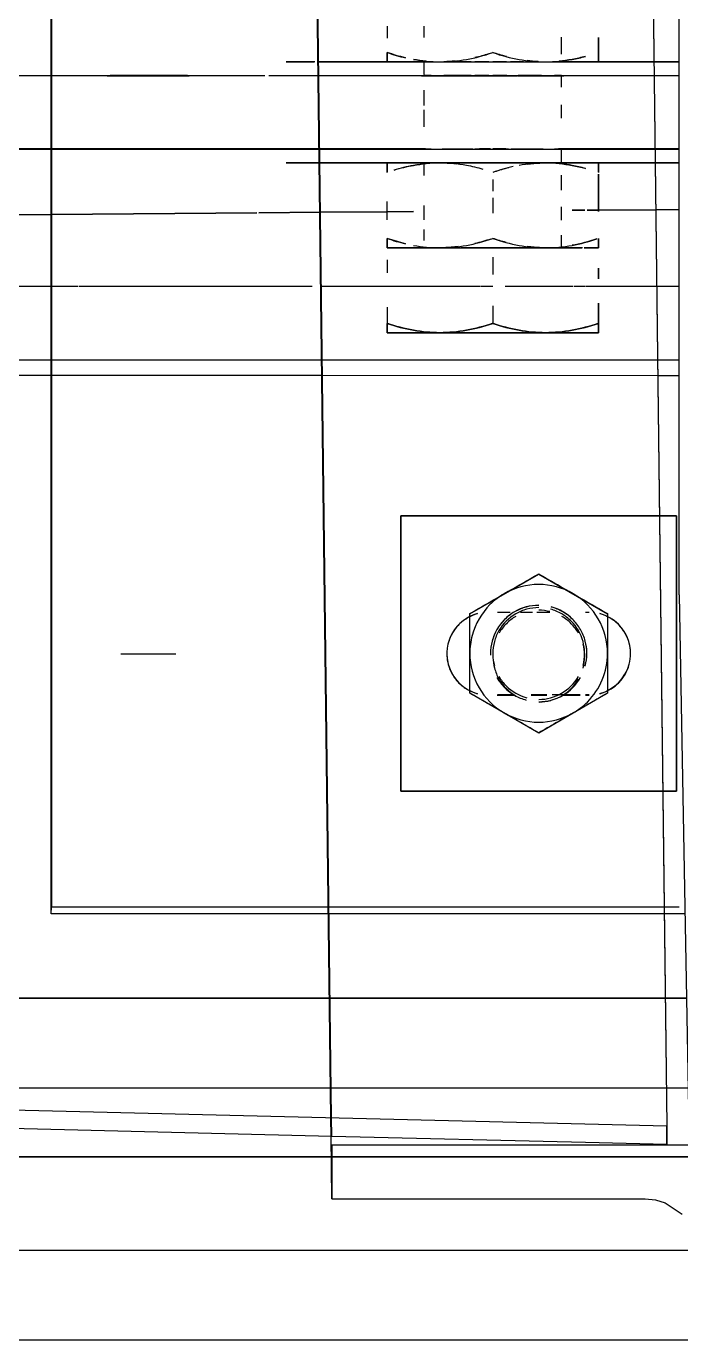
# Model space of a CAD drawing. Header units: metres. Extents: x -354 to -91, y 3 to 562.
# Drawn here: x -274.6235 to -274.4809, y 543.8342 to 544.1203 of the extents above; entities that cross this region are included whole.
import ezdxf

# ---------------------------------------------------------------- set-up
doc = ezdxf.new("R2010")
doc.units = ezdxf.units.M
doc.layers.add('A-GENM', color=7, linetype='Continuous', lineweight=25)

# ---------------------------------------------------------------- blocks, each defined once
blk = doc.blocks.new('T2DPAA-T2D-C3S-RW-M2D-100010_dwg-40802999-DRG-2873034 - CONSTRUCTION SEQUENCE STAGE A8')
at = {"color": 254, "lineweight": 25, "true_color": 0xd0d0d0}
for p, q in [((47.0754, -581.89887), (47.10061, -581.99374)), ((47.10061, -581.99374), (47.11575, -582.05071)), ((47.11575, -582.05071), (47.13451, -582.1213)), ((47.13451, -582.1213), (47.13571, -582.1258))]:
    blk.add_line(p, q, dxfattribs=at)
blk = doc.blocks.new('T2DPAA-T2D-PWC-RW-M2D-100010_RoadDesign_rvt-1-DRG-2873034 - CONSTRUCTION SEQUENCE STAGE A8')
at = {"color": 254, "lineweight": 25, "true_color": 0xd0d0d0, "rotation": 75.11694444444437}
blk.add_blockref('T2DPAA-T2D-C3S-RW-M2D-100010_dwg-40802999-DRG-2873034 - CONSTRUCTION SEQUENCE STAGE A8', (-1722.33704, 648.01046), dxfattribs=at)
blk = doc.blocks.new('T2D Feature Wall Adaptive V6 - 1_320 Slope-67391532-DRG-2873034 - CONSTRUCTION SEQUENCE STAGE A8')
at = {"layer": 'A-GENM', "color": 253, "true_color": 0xa3a3a3}
for p, q in [((-0.21939, 0.89779), (-0.21941, 0.30473)), ((-0.2, 0.3061), (-0.2, 0.89779)), ((-0.00941, 0.44535), (-0.00941, 0.54048)), ((0.01, 0.44535), (0.01, 0.45825)), ((-0.00941, 0.38636), (-0.00941, 0.44535)), ((0.01, 0.43956), (0.01, 0.44535)), ((0.01, 0.3886), (0.01, 0.43931)), ((-0.00942, 0.31331), (-0.00941, 0.38636)), ((0.01, 0.37228), (0.01, 0.38659)), ((0.01, 0.35197), (0.01, 0.37228)), ((0.01, 0.34929), (0.01, 0.35178)), ((0.01, 0.33175), (0.01, 0.3466)), ((0.01, 0.32907), (0.01, 0.33152)), ((0.01, 0.32628), (0.01, 0.32897)), ((0.01, 0.31355), (0.01, 0.32628)), ((-0.00942, 0.3087), (-0.00942, 0.31331)), ((0.01, 0.3087), (0.01, 0.31355))]:
    blk.add_line(p, q, dxfattribs=at)
blk = doc.blocks.new('Adaptive point Fascia Panel Bracket - Type T04-68492983-DRG-2873034 - CONSTRUCTION SEQUENCE STAGE A8')
at = {"layer": 'A-GENM', "color": 253, "true_color": 0xa3a3a3}
for p, q in [((-1147.69727, 544.12028), (-1147.69727, 544.11768)), ((-1147.69727, 544.12028), (-1147.69727, 544.11768)), ((-1147.68927, 544.12028), (-1147.68927, 544.11788)), ((-1147.65927, 544.11425), (-1147.65927, 544.11792)), ((-1147.65127, 544.11458), (-1147.65127, 544.11784)), ((-1147.65127, 544.11784), (-1147.65127, 544.11459)), ((-1147.71927, 544.11254), (-1147.71928, 544.11251)), ((-1147.71928, 544.11251), (-1147.71315, 544.11251)), ((-1147.71304, 544.11254), (-1147.71927, 544.11254)), ((-1147.68876, 544.11254), (-1147.71217, 544.11254)), ((-1147.71217, 544.11251), (-1147.63913, 544.11251)), ((-1147.68927, 544.11251), (-1147.68927, 544.10976)), ((-1147.68248, 544.11254), (-1147.68488, 544.11254)), ((-1147.67897, 544.11254), (-1147.68177, 544.11254)), ((-1147.67515, 544.11254), (-1147.67815, 544.11254)), ((-1147.67127, 544.11254), (-1147.67427, 544.11254)), ((-1147.66759, 544.11254), (-1147.67039, 544.11254)), ((-1147.66437, 544.11254), (-1147.66677, 544.11254)), ((-1147.63913, 544.11254), (-1147.65978, 544.11254)), ((-1147.63368, 544.11254), (-1147.63913, 544.11254)), ((-1147.63913, 544.11251), (-1147.63368, 544.11251)), ((-1147.77033, 544.1095), (-1147.90928, 544.1095)), ((-1147.77928, 544.10957), (-1147.77033, 544.10957)), ((-1147.77033, 544.10957), (-1147.7239, 544.10957)), ((-1147.7244, 544.1095), (-1147.77033, 544.1095)), ((-1147.75827, 544.10953), (-1147.74112, 544.10953)), ((-1147.74927, 544.10953), (-1147.74927, 544.10953)), ((-1147.71214, 544.1095), (-1147.72302, 544.1095)), ((-1147.72281, 544.10957), (-1147.71928, 544.10957)), ((-1147.71928, 544.10957), (-1147.71214, 544.10957)), ((-1147.71928, 544.10951), (-1147.71927, 544.10954)), ((-1147.71214, 544.10951), (-1147.71928, 544.10951)), ((-1147.71927, 544.10954), (-1147.71214, 544.10954)), ((-1147.71214, 544.10957), (-1147.68876, 544.10957)), ((-1147.71214, 544.10954), (-1147.68876, 544.10954)), ((-1147.63909, 544.10951), (-1147.71214, 544.10951)), ((-1147.63909, 544.1095), (-1147.71214, 544.1095)), ((-1147.68527, 544.10952), (-1147.68527, 544.10953)), ((-1147.67427, 544.10957), (-1147.67142, 544.10957)), ((-1147.67427, 544.10954), (-1147.67142, 544.10954)), ((-1147.66327, 544.10953), (-1147.66327, 544.10952)), ((-1147.6601, 544.10957), (-1147.63909, 544.10957)), ((-1147.6601, 544.10954), (-1147.63909, 544.10954)), ((-1147.65927, 544.10705), (-1147.65927, 544.1095)), ((-1147.63909, 544.10957), (-1147.63368, 544.10957)), ((-1147.63909, 544.10954), (-1147.63368, 544.10954)), ((-1147.63368, 544.10951), (-1147.63909, 544.10951)), ((-1147.63368, 544.1095), (-1147.63909, 544.1095)), ((-1147.68927, 544.10638), (-1147.68927, 544.10303)), ((-1147.68927, 544.10208), (-1147.68927, 544.09839)), ((-1147.65927, 544.10024), (-1147.65927, 544.10321)), ((-1147.90928, 544.0935), (-1147.77033, 544.0935)), ((-1147.80996, 544.09365), (-1147.77033, 544.09365)), ((-1147.77033, 544.0936), (-1147.80996, 544.0936)), ((-1147.80996, 544.09357), (-1147.77033, 544.09357)), ((-1147.77033, 544.09365), (-1147.71194, 544.09365)), ((-1147.71194, 544.0936), (-1147.77033, 544.0936)), ((-1147.77033, 544.09357), (-1147.71194, 544.09357)), ((-1147.77033, 544.0935), (-1147.71194, 544.0935)), ((-1147.71927, 544.09354), (-1147.71928, 544.09351)), ((-1147.71928, 544.09351), (-1147.71194, 544.09351)), ((-1147.71194, 544.09354), (-1147.71927, 544.09354)), ((-1147.71194, 544.09365), (-1147.68894, 544.09365)), ((-1147.68906, 544.0936), (-1147.71194, 544.0936)), ((-1147.71194, 544.09357), (-1147.68913, 544.09357)), ((-1147.68918, 544.09354), (-1147.71194, 544.09354)), ((-1147.71194, 544.09351), (-1147.6389, 544.09351)), ((-1147.71194, 544.0935), (-1147.6389, 544.0935)), ((-1147.68527, 544.09353), (-1147.68527, 544.09352)), ((-1147.67712, 544.09365), (-1147.67474, 544.09365)), ((-1147.67474, 544.0936), (-1147.67712, 544.0936)), ((-1147.67712, 544.09357), (-1147.67474, 544.09357)), ((-1147.67474, 544.09354), (-1147.67712, 544.09354)), ((-1147.67427, 544.09365), (-1147.67144, 544.09365)), ((-1147.67143, 544.0936), (-1147.67427, 544.0936)), ((-1147.67427, 544.09357), (-1147.67142, 544.09357)), ((-1147.67142, 544.09354), (-1147.67427, 544.09354)), ((-1147.66327, 544.09352), (-1147.66327, 544.09353)), ((-1147.65996, 544.09365), (-1147.6389, 544.09365)), ((-1147.6389, 544.0936), (-1147.65996, 544.0936)), ((-1147.65996, 544.09357), (-1147.6389, 544.09357)), ((-1147.6389, 544.09354), (-1147.65996, 544.09354)), ((-1147.65927, 544.09066), (-1147.65927, 544.0934)), ((-1147.6389, 544.09365), (-1147.63368, 544.09365)), ((-1147.63368, 544.0936), (-1147.6389, 544.0936)), ((-1147.6389, 544.09357), (-1147.63368, 544.09357)), ((-1147.63368, 544.09354), (-1147.6389, 544.09354)), ((-1147.6389, 544.09351), (-1147.63368, 544.09351)), ((-1147.6389, 544.0935), (-1147.63368, 544.0935)), ((-1147.71927, 544.09054), (-1147.71928, 544.09051)), ((-1147.71191, 544.09051), (-1147.71928, 544.09051)), ((-1147.71927, 544.09054), (-1147.71191, 544.09054)), ((-1147.71191, 544.09054), (-1147.68876, 544.09054)), ((-1147.63886, 544.09051), (-1147.71191, 544.09051)), ((-1147.68927, 544.09019), (-1147.68927, 544.08775)), ((-1147.68488, 544.09054), (-1147.68209, 544.09054)), ((-1147.68177, 544.09054), (-1147.67853, 544.09054)), ((-1147.67815, 544.09054), (-1147.67467, 544.09054)), ((-1147.67427, 544.09054), (-1147.67079, 544.09054)), ((-1147.67039, 544.09054), (-1147.66715, 544.09054)), ((-1147.66677, 544.09054), (-1147.66399, 544.09054)), ((-1147.65978, 544.09054), (-1147.63886, 544.09054)), ((-1147.63886, 544.09054), (-1147.63368, 544.09054)), ((-1147.63368, 544.09051), (-1147.63886, 544.09051)), ((-1147.67427, 544.08694), (-1147.67427, 544.08438)), ((-1147.67427, 544.08694), (-1147.67427, 544.08438)), ((-1147.65927, 544.08462), (-1147.65927, 544.08785)), ((-1147.65127, 544.07991), (-1147.65127, 544.0881)), ((-1147.65127, 544.0881), (-1147.65127, 544.07991)), ((-1147.69727, 544.07816), (-1147.69727, 544.08215)), ((-1147.69727, 544.07816), (-1147.69727, 544.08215)), ((-1147.68927, 544.08126), (-1147.68927, 544.07814)), ((-1147.67427, 544.08293), (-1147.67427, 544.07959)), ((-1147.67427, 544.08293), (-1147.67427, 544.07959)), ((-1147.65927, 544.07803), (-1147.65927, 544.08096)), ((-1147.68927, 544.07602), (-1147.68927, 544.07366)), ((-1147.65927, 544.07235), (-1147.65927, 544.0748)), ((-1147.68927, 544.07204), (-1147.69727, 544.07203)), ((-1147.69727, 544.07203), (-1147.69727, 544.07202)), ((-1147.69727, 544.07202), (-1147.67427, 544.07202)), ((-1147.68488, 544.07204), (-1147.68726, 544.07204)), ((-1147.68177, 544.07204), (-1147.68488, 544.07204)), ((-1147.67816, 544.07204), (-1147.68114, 544.07204)), ((-1147.67427, 544.07204), (-1147.67815, 544.07204)), ((-1147.67039, 544.07204), (-1147.67427, 544.07204)), ((-1147.67427, 544.07202), (-1147.65499, 544.07202)), ((-1147.66677, 544.07204), (-1147.67039, 544.07204)), ((-1147.66367, 544.07204), (-1147.66677, 544.07204)), ((-1147.66128, 544.07204), (-1147.66366, 544.07204)), ((-1147.65475, 544.07203), (-1147.65927, 544.07204)), ((-1147.65127, 544.07203), (-1147.65406, 544.07203)), ((-1147.65406, 544.07202), (-1147.65127, 544.07202)), ((-1147.65127, 544.07202), (-1147.65127, 544.07203)), ((-1147.69727, 544.06943), (-1147.69727, 544.06657)), ((-1147.69727, 544.06943), (-1147.69727, 544.06657)), ((-1147.67427, 544.06996), (-1147.67427, 544.0662)), ((-1147.67427, 544.06996), (-1147.67427, 544.0662)), ((-1147.65127, 544.06525), (-1147.65127, 544.06759)), ((-1147.65127, 544.06759), (-1147.65127, 544.06525)), ((-1147.69727, 544.05912), (-1147.69727, 544.05558)), ((-1147.69727, 544.05912), (-1147.69727, 544.05559)), ((-1147.67427, 544.05942), (-1147.67427, 544.05557)), ((-1147.67427, 544.05942), (-1147.67427, 544.05559)), ((-1147.65127, 544.05558), (-1147.65127, 544.05997)), ((-1147.65127, 544.05997), (-1147.65127, 544.05559)), ((-1147.63793, 544.01366), (-1147.69426, 544.01366)), ((-1147.69426, 544.01366), (-1147.69426, 543.95366)), ((-1147.69426, 544.01365), (-1147.69426, 544.01366)), ((-1147.69426, 543.95366), (-1147.69426, 544.01365)), ((-1147.69426, 544.01365), (-1147.63793, 544.01365)), ((-1147.63426, 544.01366), (-1147.63793, 544.01366)), ((-1147.63793, 544.01365), (-1147.63426, 544.01365)), ((-1147.63426, 543.95366), (-1147.63426, 544.01366)), ((-1147.63426, 544.01366), (-1147.63426, 544.01365)), ((-1147.63426, 544.01365), (-1147.63426, 543.95366)), ((-1147.67926, 543.99232), (-1147.66426, 544.00098)), ((-1147.66426, 544.00098), (-1147.66426, 544.00101)), ((-1147.66426, 544.00098), (-1147.64926, 543.99232)), ((-1147.67926, 543.99232), (-1147.67927, 543.99235)), ((-1147.67926, 543.975), (-1147.67926, 543.99232)), ((-1147.67325, 543.99265), (-1147.67044, 543.99265)), ((-1147.67046, 543.9926), (-1147.6732, 543.9926)), ((-1147.66564, 543.9926), (-1147.66822, 543.9926)), ((-1147.66803, 543.99265), (-1147.66558, 543.99265)), ((-1147.66188, 543.9926), (-1147.66467, 543.9926)), ((-1147.66463, 543.99265), (-1147.66187, 543.99265)), ((-1147.65406, 543.99265), (-1147.65326, 543.99265)), ((-1147.65326, 543.9926), (-1147.65406, 543.9926)), ((-1147.64927, 543.99235), (-1147.64926, 543.99232)), ((-1147.64926, 543.99232), (-1147.64926, 543.975)), ((-1147.75526, 543.9836), (-1147.74326, 543.9836)), ((-1147.67426, 543.98332), (-1147.67424, 543.98276)), ((-1147.65425, 543.98342), (-1147.65427, 543.98399)), ((-1147.67926, 543.975), (-1147.67927, 543.97503)), ((-1147.66426, 543.96634), (-1147.67926, 543.975)), ((-1147.67332, 543.9746), (-1147.66951, 543.9746)), ((-1147.66962, 543.97465), (-1147.67327, 543.97465)), ((-1147.66591, 543.9746), (-1147.66246, 543.9746)), ((-1147.66252, 543.97465), (-1147.66589, 543.97465)), ((-1147.64926, 543.975), (-1147.66426, 543.96634)), ((-1147.6589, 543.97465), (-1147.6613, 543.97465)), ((-1147.65901, 543.9746), (-1147.6552, 543.9746)), ((-1147.65525, 543.97465), (-1147.6589, 543.97465)), ((-1147.65326, 543.97465), (-1147.65406, 543.97465)), ((-1147.65406, 543.9746), (-1147.65326, 543.9746)), ((-1147.64926, 543.975), (-1147.64927, 543.97503)), ((-1147.66426, 543.96634), (-1147.66426, 543.96637)), ((-1147.69426, 543.95366), (-1147.6372, 543.95366)), ((-1147.69426, 543.95365), (-1147.69426, 543.95366)), ((-1147.6372, 543.95365), (-1147.69426, 543.95365)), ((-1147.6372, 543.95366), (-1147.63426, 543.95366)), ((-1147.63426, 543.95365), (-1147.6372, 543.95365)), ((-1147.63426, 543.95365), (-1147.63426, 543.95366)), ((-1147.90926, 543.90865), (-1147.7097, 543.90865)), ((-1147.90926, 543.9086), (-1147.7097, 543.9086)), ((-1147.7097, 543.90865), (-1147.63666, 543.90865)), ((-1147.7097, 543.9086), (-1147.63666, 543.9086)), ((-1147.63666, 543.90865), (-1147.63209, 543.90865)), ((-1147.63666, 543.9086), (-1147.63209, 543.9086))]:
    blk.add_line(p, q, dxfattribs=at)
for centre, major_axis, ratio, start_param, end_param in [((-1147.67427, 544.11253), (0.023, 0), 0.000366, 3.142226, 4.188686), ((-1147.67427, 544.11253), (0.023, 0), 0.000366, 2.61789, 3.141489), ((-1147.67427, 544.11253), (0.023, 0), 0.000366, 2.356091, 2.61789), ((-1147.67427, 544.11253), (0.0155, 0), 0.000366, 2.87969, 3.141489), ((-1147.67427, 544.11253), (0.0155, 0), 0.000366, 3.141593, 3.665088), ((-1147.67427, 544.11253), (0.015, 0), 0.000366, 3.141593, 3.403288), ((-1147.67427, 544.11253), (0.015, 0), 0.000366, 2.87969, 3.141489), ((-1147.67427, 544.11253), (0.0155, 0), 0.000366, 2.61789, 2.879689), ((-1147.67427, 544.11253), (0.015, 0), 0.000366, 3.403288, 3.665088), ((-1147.67427, 544.11253), (0.015, 0), 0.000366, 2.61789, 2.87969), ((-1147.67427, 544.11253), (0.0155, 0), 0.000366, 3.665088, 4.712285), ((-1147.67427, 544.11253), (0.015, 0), 0.000366, 3.665088, 5.759483), ((-1147.67427, 544.11253), (0.023, 0), 0.000366, 4.188686, 5.235884), ((-1147.67427, 544.11253), (0.023, 0), 0.000366, 1.938859, 2.052175), ((-1147.67427, 544.11253), (0.0155, 0), 0.000366, 2.131455, 2.327262), ((-1147.67427, 544.11253), (0.015, 0), 0.000366, 2.153756, 2.356091), ((-1147.67427, 544.11253), (0.0155, 0), 0.000366, 1.880977, 2.076787), ((-1147.67427, 544.11253), (0.015, 0), 0.000366, 1.891954, 2.094291), ((-1147.67427, 544.11253), (0.023, 0), 0.000366, 1.609509, 1.741468), ((-1147.67427, 544.11253), (0.0155, 0), 0.000366, 1.628236, 1.82405), ((-1147.67427, 544.11253), (0.015, 0), 0.000366, 1.630151, 1.832492), ((-1147.67427, 544.11253), (0.023, 0), 0.000366, 1.438767, 1.570693), ((-1147.67427, 544.11253), (0.0155, 0), 0.000366, 1.374878, 1.570693), ((-1147.67427, 544.11253), (0.0155, 0), 0.000366, 4.712289, 5.759483), ((-1147.67427, 544.11253), (0.015, 0), 0.000366, 1.368347, 1.570693), ((-1147.67427, 544.11253), (0.015, 0), 0.000366, 1.106542, 1.308893), ((-1147.67427, 544.11253), (0.0155, 0), 0.000366, 1.122137, 1.308893), ((-1147.67427, 544.11253), (0.015, 0), 0.000366, 0.844735, 1.047094), ((-1147.67427, 544.11253), (0.023, 0), 0.000366, 1.122596, 1.235917), ((-1147.67427, 544.11253), (0.023, 0), 0.000366, 5.235884, 6.282552), ((-1147.67427, 544.11253), (0.015, 0), 0.000366, 5.759483, 6.021282), ((-1147.67427, 544.11253), (0.015, 0), 0.000366, 0.261696, 0.523495), ((-1147.67427, 544.11253), (0.0155, 0), 0.000366, 0.261696, 0.523495), ((-1147.67427, 544.11253), (0.0155, 0), 0.000366, 5.759483, 6.283082), ((-1147.67427, 544.11253), (0.015, 0), 0.000366, 6.021282, 6.283082), ((-1147.67427, 544.11253), (0.015, 0), 0.000366, 0, 0.261696), ((-1147.67427, 544.11253), (0.0155, 0), 0.000366, 0, 0.261696), ((-1147.67427, 544.11253), (0.023, 0), 0.000366, 0.523495, 0.785294), ((-1147.67427, 544.11253), (0.023, 0), 0.000366, 6.283082, 6.80668), ((-1147.74927, 544.10953), (0.009, 0), 0.000366, 1.570693, 3.141489), ((-1147.74927, 544.10953), (0.009, 0), 0.000366, 3.141489, 4.712285), ((-1147.74927, 544.10953), (0.009, 0), 0.000366, 0.149299, 1.570693), ((-1147.74927, 544.10953), (0.009, 0), 0.000366, 4.712285, 6.13472), ((-1147.67427, 544.10953), (0.0155, 0), 0.000366, 3.141593, 4.450486), ((-1147.67427, 544.10953), (0.0155, 0), 0.000366, 2.87969, 3.141489), ((-1147.67427, 544.10953), (0.0155, 0), 0.000366, 2.61789, 2.879689), ((-1147.67427, 544.10953), (0.011, 0), 0.000366, 2.879689, 3.141489), ((-1147.67427, 544.10952), (0.011, 0), 0.000366, 3.141593, 3.403288), ((-1147.67427, 544.10953), (0.0155, 0), 0.000366, 2.12721, 2.327442), ((-1147.67427, 544.10952), (0.011, 0), 0.000366, 3.403288, 3.665088), ((-1147.67427, 544.10953), (0.011, 0), 0.000366, 2.61789, 2.879689), ((-1147.67427, 544.10953), (0.011, 0), 0.000366, 2.356091, 2.61789), ((-1147.67427, 544.10952), (0.011, 0), 0.000366, 3.665088, 3.926887), ((-1147.67427, 544.10953), (0.011, 0), 0.000366, 2.094291, 2.356091), ((-1147.67427, 544.10952), (0.011, 0), 0.000366, 3.926887, 4.188686), ((-1147.67427, 544.10953), (0.0155, 0), 0.000366, 1.876731, 2.076976), ((-1147.67427, 544.10952), (0.011, 0), 0.000366, 4.188686, 4.450486), ((-1147.67427, 544.10953), (0.0155, 0), 0.000366, 4.450486, 4.712285), ((-1147.67427, 544.10953), (0.0155, 0), 0.000366, 1.62399, 1.824246), ((-1147.67427, 544.10952), (0.011, 0), 0.000366, 4.450486, 4.712285), ((-1147.67427, 544.10953), (0.011, 0), 0.000366, 1.308893, 1.570693), ((-1147.67427, 544.10953), (0.0155, 0), 0.000366, 1.370632, 1.570693), ((-1147.67427, 544.10953), (0.0155, 0), 0.000366, 4.712289, 4.974085), ((-1147.67427, 544.10952), (0.011, 0), 0.000366, 4.712285, 4.974085), ((-1147.67427, 544.10952), (0.011, 0), 0.000366, 4.974085, 5.217783), ((-1147.67427, 544.10953), (0.011, 0), 0.000366, 0.523495, 1.047094), ((-1147.67427, 544.10952), (0.011, 0), 0.000366, 5.235884, 5.497683), ((-1147.67427, 544.10953), (0.0155, 0), 0.000366, 5.235884, 5.497683), ((-1147.67427, 544.10952), (0.011, 0), 0.000366, 5.497683, 5.759483), ((-1147.67427, 544.10952), (0.011, 0), 0.000366, 5.759483, 6.021282), ((-1147.67427, 544.10953), (0.011, 0), 0.000366, 0.261695, 0.523495), ((-1147.67427, 544.10952), (0.011, 0), 0.000366, 6.021282, 6.283082), ((-1147.67427, 544.10953), (0.011, 0), 0.000366, 6.283185, 6.544881), ((-1147.67427, 544.10953), (0.0155, 0), 0.000366, 5.497683, 6.283082), ((-1147.67427, 544.10953), (0.0155, 0), 0.000366, 0.261696, 0.523495), ((-1147.67427, 544.10953), (0.0155, 0), 0.000366, 0, 0.261696), ((-1147.67427, 544.09353), (0.0155, 0), 0.000366, 2.61789, 3.141489), ((-1147.67427, 544.09353), (0.0155, 0), 0.000366, 3.141593, 3.403288), ((-1147.67427, 544.09353), (0.0155, 0), 0.000366, 3.403288, 3.665088), ((-1147.67427, 544.09353), (0.0155, 0), 0.000366, 3.665088, 3.926887), ((-1147.67427, 544.09353), (0.011, 0), 0.000366, 2.879689, 3.141489), ((-1147.67427, 544.09352), (0.011, 0), 0.000366, 3.141593, 3.403288), ((-1147.67427, 544.09352), (0.011, 0), 0.000366, 3.403288, 3.665088), ((-1147.67427, 544.09353), (0.011, 0), 0.000366, 2.094291, 2.87969), ((-1147.67427, 544.09352), (0.011, 0), 0.000366, 3.665088, 3.926887), ((-1147.67427, 544.09352), (0.011, 0), 0.000366, 3.926887, 4.188686), ((-1147.67427, 544.09353), (0.0155, 0), 0.000366, 4.188686, 4.450486), ((-1147.67427, 544.09353), (0.0155, 0), 0.000366, 1.854087, 2.076976), ((-1147.67427, 544.09352), (0.011, 0), 0.000366, 4.188686, 4.450486), ((-1147.67427, 544.09353), (0.0155, 0), 0.000366, 4.450486, 4.712285), ((-1147.67427, 544.09353), (0.0155, 0), 0.000366, 1.601345, 1.824246), ((-1147.67427, 544.09353), (0.011, 0), 0.000366, 1.613982, 1.832492), ((-1147.67427, 544.09352), (0.011, 0), 0.000366, 4.450486, 4.712285), ((-1147.67427, 544.09353), (0.011, 0), 0.000366, 1.308893, 1.570693), ((-1147.67427, 544.09353), (0.0155, 0), 0.000366, 1.347985, 1.570693), ((-1147.67427, 544.09353), (0.0155, 0), 0.000366, 4.712289, 5.494655), ((-1147.67427, 544.09352), (0.011, 0), 0.000366, 4.712285, 4.974085), ((-1147.67427, 544.09352), (0.011, 0), 0.000366, 4.974085, 5.235884), ((-1147.67427, 544.09353), (0.0155, 0), 0.000366, 1.095242, 1.308893), ((-1147.67427, 544.09353), (0.011, 0), 0.000366, 0.785294, 1.047094), ((-1147.67427, 544.09352), (0.011, 0), 0.000366, 5.235884, 5.497683), ((-1147.67427, 544.09353), (0.0155, 0), 0.000366, 0.84476, 1.047094), ((-1147.67427, 544.09352), (0.011, 0), 0.000366, 5.497683, 5.759483), ((-1147.67427, 544.09353), (0.011, 0), 0.000366, 0.523495, 0.785294), ((-1147.67427, 544.09352), (0.011, 0), 0.000366, 5.759483, 6.021282), ((-1147.67427, 544.09353), (0.011, 0), 0.000366, 0.261696, 0.523495), ((-1147.67427, 544.09352), (0.011, 0), 0.000366, 6.021282, 6.283082), ((-1147.67427, 544.09353), (0.011, 0), 0.000366, 0, 0.261696), ((-1147.67427, 544.09353), (0.0155, 0), 0.000366, 5.497683, 6.283082), ((-1147.67427, 544.09353), (0.0155, 0), 0.000366, 0.261696, 0.523495), ((-1147.67427, 544.09353), (0.0155, 0), 0.000366, 0, 0.261696), ((-1147.67427, 544.09053), (0.023, 0), 0.000366, 2.423269, 3.140959), ((-1147.67427, 544.09053), (0.023, 0), 0.000366, 3.141489, 3.8579), ((-1147.67427, 544.09053), (0.023, 0), 0.000366, 3.926887, 4.188686), ((-1147.67427, 544.09053), (0.0155, 0), 0.000366, 3.141593, 3.665088), ((-1147.67427, 544.09053), (0.0155, 0), 0.000366, 2.879689, 3.141489), ((-1147.67427, 544.09053), (0.015, 0), 0.000366, 2.61789, 3.141489), ((-1147.67427, 544.09053), (0.015, 0), 0.000366, 3.141593, 3.403288), ((-1147.67427, 544.09053), (0.0155, 0), 0.000366, 2.61789, 2.87969), ((-1147.67427, 544.09053), (0.015, 0), 0.000366, 3.403288, 3.665088), ((-1147.67427, 544.09053), (0.0155, 0), 0.000366, 3.665088, 5.759483), ((-1147.67427, 544.09053), (0.015, 0), 0.000366, 3.665088, 5.759483), ((-1147.67427, 544.09053), (0.023, 0), 0.000366, 4.188686, 5.235884), ((-1147.67427, 544.09053), (0.023, 0), 0.000366, 1.920841, 2.052175), ((-1147.67427, 544.09053), (0.0155, 0), 0.000366, 2.100322, 2.327262), ((-1147.67427, 544.09053), (0.015, 0), 0.000366, 2.121585, 2.356091), ((-1147.67427, 544.09053), (0.0155, 0), 0.000366, 1.849841, 2.076787), ((-1147.67427, 544.09053), (0.015, 0), 0.000366, 1.85978, 2.094291), ((-1147.67427, 544.09053), (0.023, 0), 0.000366, 1.588525, 1.741468), ((-1147.67427, 544.09053), (0.0155, 0), 0.000366, 1.597099, 1.82405), ((-1147.67427, 544.09053), (0.015, 0), 0.000366, 1.597975, 1.832492), ((-1147.67427, 544.09053), (0.023, 0), 0.000366, 1.417782, 1.570693), ((-1147.67427, 544.09053), (0.0155, 0), 0.000366, 1.343739, 1.570693), ((-1147.67427, 544.09053), (0.015, 0), 0.000366, 1.33617, 1.570693), ((-1147.67427, 544.09053), (0.015, 0), 0.000366, 1.074363, 1.308893), ((-1147.67427, 544.09053), (0.0155, 0), 0.000366, 1.090995, 1.308893), ((-1147.67427, 544.09053), (0.015, 0), 0.000366, 0.812553, 1.047094), ((-1147.67427, 544.09053), (0.023, 0), 0.000366, 1.104574, 1.235917), ((-1147.67427, 544.09053), (0.0155, 0), 0.000366, 0.840513, 1.047094), ((-1147.67427, 544.09053), (0.015, 0), 0.000366, 0.261696, 0.523495), ((-1147.67427, 544.09053), (0.015, 0), 0.000366, 5.759483, 6.021282), ((-1147.67427, 544.09053), (0.0155, 0), 0.000366, 5.759483, 6.021282), ((-1147.67427, 544.09053), (0.0155, 0), 0.000366, 0.261696, 0.523495), ((-1147.67427, 544.09053), (0.023, 0), 0.000366, 5.351753, 6.283082), ((-1147.67427, 544.09053), (0.015, 0), 0.000366, 0, 0.261696), ((-1147.67427, 544.09053), (0.015, 0), 0.000366, 6.021282, 6.283082), ((-1147.67427, 544.09053), (0.0155, 0), 0.000366, 6.021282, 6.283082), ((-1147.67427, 544.09053), (0.0155, 0), 0.000366, 0, 0.261696), ((-1147.67427, 544.09053), (0.023, 0), 0.000366, 0.000633, 0.785294), ((-1147.67427, 544.07203), (0.023, 0), 0.000366, 3.142226, 4.188686), ((-1147.67427, 544.07203), (0.023, 0), 0.000366, 2.356091, 3.141489), ((-1147.67427, 544.07203), (0.015, 0), 0.000366, 3.141593, 3.403288), ((-1147.67427, 544.07203), (0.015, 0), 0.000366, 2.61789, 3.141489), ((-1147.67427, 544.07203), (0.015, 0), 0.000366, 2.61789, 3.141489), ((-1147.67427, 544.07203), (0.015, 0), 0.000366, 3.141593, 3.665088), ((-1147.67427, 544.07203), (0.015, 0), 0.000366, 3.403288, 3.665088), ((-1147.67427, 544.07203), (0.015, 0), 0.000366, 3.665088, 4.188686), ((-1147.67427, 544.07203), (0.015, 0), 0.000366, 2.356333, 2.61789), ((-1147.67427, 544.07203), (0.015, 0), 0.000366, 2.356333, 2.61789), ((-1147.67427, 544.07203), (0.015, 0), 0.000366, 3.665088, 4.188686), ((-1147.67427, 544.07203), (0.023, 0), 0.000366, 4.188686, 4.401646), ((-1147.67427, 544.07203), (0.023, 0), 0.000366, 1.90568, 2.052175), ((-1147.67427, 544.07203), (0.015, 0), 0.000366, 2.094519, 2.356091), ((-1147.67427, 544.07203), (0.015, 0), 0.000366, 2.094519, 2.356091), ((-1147.67427, 544.07203), (0.015, 0), 0.000366, 4.227413, 4.712204), ((-1147.67427, 544.07203), (0.015, 0), 0.000366, 4.227413, 4.712204), ((-1147.67427, 544.07203), (0.015, 0), 0.000366, 1.83271, 2.050466), ((-1147.67427, 544.07203), (0.015, 0), 0.000366, 1.83271, 2.050466), ((-1147.67427, 544.07203), (0.023, 0), 0.000366, 4.450486, 4.712269), ((-1147.67427, 544.07203), (0.023, 0), 0.000366, 1.570919, 1.741468), ((-1147.67427, 544.07203), (0.015, 0), 0.000366, 1.570983, 1.832492), ((-1147.67427, 544.07203), (0.015, 0), 0.000366, 1.570983, 1.832492), ((-1147.67427, 544.07203), (0.023, 0), 0.000366, 1.400123, 1.570693), ((-1147.67427, 544.07203), (0.015, 0), 0.000366, 4.712285, 5.759483), ((-1147.67427, 544.07203), (0.015, 0), 0.000366, 1.309096, 1.570693), ((-1147.67427, 544.07203), (0.015, 0), 0.000366, 1.309096, 1.570693), ((-1147.67427, 544.07203), (0.015, 0), 0.000366, 4.712285, 5.759483), ((-1147.67427, 544.07203), (0.023, 0), 0.000366, 4.712285, 5.235884), ((-1147.67427, 544.07203), (0.015, 0), 0.000366, 1.047289, 1.308893), ((-1147.67427, 544.07203), (0.015, 0), 0.000366, 1.047289, 1.308893), ((-1147.67427, 544.07203), (0.015, 0), 0.000366, 0.78548, 1.047094), ((-1147.67427, 544.07203), (0.015, 0), 0.000366, 0.78548, 1.047094), ((-1147.67427, 544.07203), (0.023, 0), 0.000366, 1.089409, 1.235917), ((-1147.67427, 544.07203), (0.015, 0), 0.000366, 0.523666, 0.785294), ((-1147.67427, 544.07203), (0.015, 0), 0.000366, 0.523666, 0.785294), ((-1147.67427, 544.07203), (0.023, 0), 0.000366, 5.235884, 5.715692), ((-1147.67427, 544.07203), (0.015, 0), 0.000366, 5.759483, 6.021282), ((-1147.67427, 544.07203), (0.015, 0), 0.000366, 0.261696, 0.523495), ((-1147.67427, 544.07203), (0.015, 0), 0.000366, 0.261696, 0.523495), ((-1147.67427, 544.07203), (0.015, 0), 0.000366, 5.759483, 6.283082), ((-1147.67427, 544.07203), (0.015, 0), 0.000366, 6.021282, 6.283082), ((-1147.67427, 544.07203), (0.015, 0), 0.000366, 0, 0.261696), ((-1147.67427, 544.07203), (0.015, 0), 0.000366, 0, 0.261696), ((-1147.67427, 544.07203), (0.023, 0), 0.000366, 0.553817, 0.785294), ((-1147.67427, 544.07203), (0.023, 0), 0.000366, 0.489747, 0.523495), ((-1147.67427, 544.07203), (0.023, 0), 0.000366, 5.759483, 5.793485), ((-1147.67427, 544.07203), (0.023, 0), 0.000366, 5.793485, 6.282552), ((-1147.67427, 544.07203), (0.023, 0), 0.000366, 6.283082, 6.772933), ((-1147.67427, 544.05353), (0.023, 0), 0.000366, 3.142226, 3.665088), ((-1147.67427, 544.05353), (0.023, 0), 0.000366, 2.61789, 3.141489), ((-1147.67427, 544.05353), (0.023, 0), 0.000366, 2.094291, 2.61789), ((-1147.67427, 544.05353), (0.023, 0), 0.000366, 3.665088, 4.188686), ((-1147.67427, 544.05353), (0.023, 0), 0.000366, 1.832492, 2.094291), ((-1147.67427, 544.05353), (0.023, 0), 0.000366, 4.188686, 5.235884), ((-1147.67427, 544.05353), (0.023, 0), 0.000366, 1.570693, 1.832492), ((-1147.67427, 544.05353), (0.023, 0), 0.000366, 1.047094, 1.570693), ((-1147.67427, 544.05353), (0.023, 0), 0.000366, 0.261696, 1.047094), ((-1147.67427, 544.05353), (0.023, 0), 0.000366, 5.235884, 6.282552), ((-1147.67427, 544.05353), (0.023, 0), 0.000366, 6.283082, 6.544881), ((-1147.66427, 543.9837), (0.01499, 0.0005), 0.999995, 1.013992, 2.06119), ((-1147.66427, 543.9837), (0.01499, 0.0005), 0.999995, 2.061191, 2.322991), ((-1147.66427, 543.9837), (0.01499, 0.0005), 0.999995, 6.24998, 7.297178), ((-1147.67526, 543.98365), (0.009, 0.0003), 0.999995, 1.799394, 2.584792), ((-1147.67526, 543.9836), (0.009, 0.0003), 0.999995, 1.79939, 2.06119), ((-1147.66427, 543.9837), (0.01499, 0.0005), 0.999995, 2.322989, 2.846588), ((-1147.66426, 543.98366), (0.00999, 0.00033), 0.999995, 2.061191, 2.58479), ((-1147.66426, 543.98366), (0.01049, 0.00035), 0.999995, 2.061187, 2.322986), ((-1147.66426, 543.98365), (0.01049, 0.00035), 0.999995, 2.06119, 2.322989), ((-1147.66424, 543.98309), (0.00999, 0.00033), 0.999995, 2.061189, 2.322988), ((-1147.66426, 543.98366), (0.01049, 0.00035), 0.999995, 1.53759, 2.061189), ((-1147.66426, 543.98365), (0.01049, 0.00035), 0.999995, 1.799423, 2.06119), ((-1147.66426, 543.98366), (0.00999, 0.00033), 0.999995, 1.799391, 2.061191), ((-1147.66426, 543.98365), (0.01049, 0.00035), 0.999995, 1.53762, 1.799389), ((-1147.66426, 543.98366), (0.00999, 0.00033), 0.999995, 1.537588, 1.799388), ((-1147.66424, 543.98309), (0.00999, 0.00033), 0.999995, 1.293634, 1.537594), ((-1147.66426, 543.98366), (0.00999, 0.00033), 0.999995, 1.013992, 1.275791), ((-1147.66426, 543.98366), (0.01049, 0.00035), 0.999995, 0.75219, 1.275789), ((-1147.66426, 543.98365), (0.01049, 0.00035), 0.999995, 1.014022, 1.27579), ((-1147.66426, 543.98366), (0.00999, 0.00033), 0.999995, 0.75219, 1.01399), ((-1147.66424, 543.98309), (0.00999, 0.00033), 0.999995, 0.752198, 1.013997), ((-1147.66426, 543.98365), (0.01049, 0.00035), 0.999995, 0.752192, 1.013992), ((-1147.65326, 543.98365), (0.009, 0.0003), 0.999995, 0.752196, 1.275795), ((-1147.65326, 543.9836), (0.009, 0.0003), 0.999995, 1.013994, 1.275793), ((-1147.67526, 543.9836), (0.009, 0.0003), 0.999995, 2.322991, 2.58479), ((-1147.67526, 543.9836), (0.009, 0.0003), 0.999995, 2.06119, 2.322989), ((-1147.66426, 543.98366), (0.01049, 0.00035), 0.999995, 2.32299, 2.846589), ((-1147.66426, 543.98365), (0.01049, 0.00035), 0.999995, 2.584786, 2.845617), ((-1147.66426, 543.98365), (0.01049, 0.00035), 0.999995, 2.322988, 2.584787), ((-1147.66424, 543.98309), (0.00999, 0.00033), 0.999995, 2.322991, 2.58479), ((-1147.66426, 543.98366), (0.00999, 0.00033), 0.999995, 0.228592, 0.75219), ((-1147.66424, 543.98309), (0.00999, 0.00033), 0.999995, 0.490395, 0.752194), ((-1147.66426, 543.98366), (0.01049, 0.00035), 0.999995, 0.490393, 0.752193), ((-1147.66426, 543.98365), (0.01049, 0.00035), 0.999995, 0.490394, 0.752194), ((-1147.66426, 543.98366), (0.01049, 0.00035), 0.999995, 0.228594, 0.490394), ((-1147.66426, 543.98365), (0.01049, 0.00035), 0.999995, 0.229562, 0.490392), ((-1147.65326, 543.9836), (0.009, 0.0003), 0.999995, 0.752191, 1.013991), ((-1147.65326, 543.98365), (0.009, 0.0003), 0.999995, 6.249983, 7.035381), ((-1147.65326, 543.9836), (0.009, 0.0003), 0.999995, 0.490395, 0.752195), ((-1147.67526, 543.98365), (0.009, 0.0003), 0.999995, 2.584788, 3.370186), ((-1147.67526, 543.9836), (0.009, 0.0003), 0.999995, 2.584786, 2.846586), ((-1147.66427, 543.9837), (0.01499, 0.0005), 0.999995, 2.84659, 3.108389), ((-1147.66426, 543.98366), (0.01049, 0.00035), 0.999995, 2.846589, 3.108389), ((-1147.66426, 543.98365), (0.01049, 0.00035), 0.999995, 2.846589, 3.107485), ((-1147.66426, 543.98366), (0.00999, 0.00033), 0.999995, 2.846594, 3.108393), ((-1147.66426, 543.98366), (0.00999, 0.00033), 0.999995, 2.584791, 2.846591), ((-1147.66426, 543.98366), (0.00999, 0.00033), 0.999995, 6.283184, 6.511779), ((-1147.66426, 543.98366), (0.01049, 0.00035), 0.999995, 6.249981, 6.511781), ((-1147.66426, 543.98365), (0.01049, 0.00035), 0.999995, 0, 0.228595), ((-1147.65326, 543.9836), (0.009, 0.0003), 0.999995, 0.228594, 0.490393), ((-1147.67526, 543.9836), (0.009, 0.0003), 0.999995, 3.108388, 3.141593), ((-1147.67526, 543.9836), (0.009, 0.0003), 0.999995, 3.141593, 3.370188), ((-1147.66427, 543.9837), (0.01499, 0.0005), 0.999995, 3.108387, 4.155585), ((-1147.66426, 543.98366), (0.01049, 0.00035), 0.999995, 3.108387, 3.141592), ((-1147.66426, 543.98365), (0.01049, 0.00035), 0.999995, 3.108388, 3.141592), ((-1147.66426, 543.98366), (0.00999, 0.00033), 0.999995, 3.108387, 3.141592), ((-1147.66426, 543.98366), (0.00999, 0.00033), 0.999995, 3.141596, 3.370191), ((-1147.66424, 543.98309), (0.00999, 0.00033), 0.999995, 3.108385, 3.14159), ((-1147.66426, 543.98366), (0.00999, 0.00033), 0.999995, 5.988178, 6.249978), ((-1147.66424, 543.98309), (0.00999, 0.00033), 0.999995, 0.000001, 0.228596), ((-1147.66424, 543.98309), (0.00999, 0.00033), 0.999995, 5.988179, 6.249978), ((-1147.66426, 543.98366), (0.00999, 0.00033), 0.999995, 6.249975, 6.28318), ((-1147.66424, 543.98309), (0.00999, 0.00033), 0.999995, 6.24998, 6.283185), ((-1147.66426, 543.98366), (0.01049, 0.00035), 0.999995, 5.988184, 6.249984), ((-1147.66426, 543.98365), (0.01049, 0.00035), 0.999995, 5.988184, 6.249984), ((-1147.66426, 543.98365), (0.01049, 0.00035), 0.999995, 6.249983, 6.283187), ((-1147.66427, 543.9837), (0.01499, 0.0005), 0.999995, 5.464582, 6.24998), ((-1147.65326, 543.9836), (0.009, 0.0003), 0.999995, 0, 0.228595), ((-1147.65326, 543.98365), (0.009, 0.0003), 0.999995, 5.988184, 6.249983), ((-1147.65326, 543.9836), (0.009, 0.0003), 0.999995, 6.249978, 6.283182), ((-1147.67526, 543.98365), (0.009, 0.0003), 0.999995, 3.370187, 3.893786), ((-1147.67526, 543.9836), (0.009, 0.0003), 0.999995, 3.370186, 3.631986), ((-1147.66424, 543.98309), (0.00999, 0.00033), 0.999995, 3.141591, 3.370185), ((-1147.66424, 543.98309), (0.00999, 0.00033), 0.999995, 3.370191, 3.631991), ((-1147.65326, 543.98365), (0.009, 0.0003), 0.999995, 4.940988, 5.988185), ((-1147.65326, 543.9836), (0.009, 0.0003), 0.999995, 5.726383, 5.988182), ((-1147.67526, 543.9836), (0.009, 0.0003), 0.999995, 3.631987, 3.893786), ((-1147.66426, 543.98366), (0.01049, 0.00035), 0.999995, 3.631987, 3.893787), ((-1147.66426, 543.98365), (0.01049, 0.00035), 0.999995, 3.631986, 3.893785), ((-1147.66426, 543.98366), (0.00999, 0.00033), 0.999995, 3.631988, 3.893787), ((-1147.66424, 543.98309), (0.00999, 0.00033), 0.999995, 3.631986, 4.155585), ((-1147.66426, 543.98366), (0.01049, 0.00035), 0.999995, 4.679187, 5.726384), ((-1147.66426, 543.98366), (0.00999, 0.00033), 0.999995, 5.202781, 5.72638), ((-1147.66424, 543.98309), (0.00999, 0.00033), 0.999995, 5.202786, 5.726385), ((-1147.66426, 543.98365), (0.01049, 0.00035), 0.999995, 5.464584, 5.726383), ((-1147.65326, 543.9836), (0.009, 0.0003), 0.999995, 5.464581, 5.726381), ((-1147.67526, 543.98365), (0.009, 0.0003), 0.999995, 3.893788, 4.417387), ((-1147.67526, 543.9836), (0.009, 0.0003), 0.999995, 3.89379, 4.155589), ((-1147.67526, 543.9836), (0.009, 0.0003), 0.999995, 4.155583, 4.417382), ((-1147.66426, 543.98366), (0.01049, 0.00035), 0.999995, 3.893785, 4.155585), ((-1147.66426, 543.98365), (0.01049, 0.00035), 0.999995, 3.893787, 4.155586), ((-1147.66426, 543.98366), (0.00999, 0.00033), 0.999995, 3.893789, 4.416238), ((-1147.66426, 543.98366), (0.01049, 0.00035), 0.999995, 4.155588, 4.416292), ((-1147.66426, 543.98365), (0.01049, 0.00035), 0.999995, 4.155587, 4.416029), ((-1147.66426, 543.98366), (0.00999, 0.00033), 0.999995, 4.679181, 5.20278), ((-1147.66426, 543.98365), (0.01049, 0.00035), 0.999995, 4.940986, 5.202753), ((-1147.66426, 543.98365), (0.01049, 0.00035), 0.999995, 5.202783, 5.464583), ((-1147.65326, 543.9836), (0.009, 0.0003), 0.999995, 4.940985, 5.202785), ((-1147.65326, 543.9836), (0.009, 0.0003), 0.999995, 5.202782, 5.464581), ((-1147.66426, 543.98365), (0.01049, 0.00035), 0.999995, 4.679186, 4.940956), ((-1147.66424, 543.98309), (0.00999, 0.00033), 0.999995, 4.686295, 4.940985), ((-1147.66427, 543.9837), (0.01499, 0.0005), 0.999995, 5.202783, 5.464582), ((-1147.66427, 543.9837), (0.01499, 0.0005), 0.999995, 4.155586, 5.202783)]:
    blk.add_ellipse(centre, major_axis=major_axis, ratio=ratio, start_param=start_param, end_param=end_param, dxfattribs=at)
for points in [[(-1147.69727, 544.11459), (-1147.69727, 544.11392), (-1147.69727, 544.11342), (-1147.69727, 544.11308)], [(-1147.69325, 544.11343), (-1147.6946, 544.11374), (-1147.69594, 544.11412), (-1147.69727, 544.11459)], [(-1147.69727, 544.11458), (-1147.69595, 544.11412), (-1147.69462, 544.11373), (-1147.69329, 544.11342)], [(-1147.69727, 544.11307), (-1147.69727, 544.11341), (-1147.69727, 544.11392), (-1147.69727, 544.11458)], [(-1147.69727, 544.11308), (-1147.69727, 544.11273), (-1147.69727, 544.11255), (-1147.69727, 544.11253)], [(-1147.69727, 544.11253), (-1147.69727, 544.11255), (-1147.69727, 544.11273), (-1147.69727, 544.11307)], [(-1147.69155, 544.11307), (-1147.68963, 544.11273), (-1147.68771, 544.11254), (-1147.68577, 544.11252)], [(-1147.68877, 544.1127), (-1147.68969, 544.11279), (-1147.69062, 544.11292), (-1147.69154, 544.11308)], [(-1147.68577, 544.11252), (-1147.68384, 544.11254), (-1147.67999, 544.11291), (-1147.67617, 544.11391), (-1147.67427, 544.11457)], [(-1147.68248, 544.11273), (-1147.68327, 544.11265), (-1147.68406, 544.11259), (-1147.68486, 544.11256)], [(-1147.67519, 544.11428), (-1147.67617, 544.11397), (-1147.67716, 544.11369), (-1147.67815, 544.11346)], [(-1147.6713, 544.11369), (-1147.67229, 544.11395), (-1147.67328, 544.11425), (-1147.67427, 544.11459)], [(-1147.67427, 544.11457), (-1147.67237, 544.11391), (-1147.66856, 544.11291), (-1147.66471, 544.11254), (-1147.66277, 544.11252)], [(-1147.66438, 544.11259), (-1147.66518, 544.11264), (-1147.66598, 544.11271), (-1147.66678, 544.11281)], [(-1147.657, 544.11308), (-1147.65793, 544.11291), (-1147.65886, 544.11279), (-1147.6598, 544.1127)], [(-1147.65405, 544.11373), (-1147.65503, 544.11347), (-1147.65601, 544.11326), (-1147.657, 544.11308)], [(-1147.65127, 544.11308), (-1147.65127, 544.11342), (-1147.65127, 544.11392), (-1147.65127, 544.11459)], [(-1147.65127, 544.11458), (-1147.65127, 544.11392), (-1147.65127, 544.11341), (-1147.65127, 544.11307)], [(-1147.65127, 544.11253), (-1147.65127, 544.11255), (-1147.65127, 544.11273), (-1147.65127, 544.11308)], [(-1147.65127, 544.11307), (-1147.65127, 544.11273), (-1147.65127, 544.11255), (-1147.65127, 544.11253)], [(-1147.69727, 544.08847), (-1147.69727, 544.08913), (-1147.69727, 544.09014), (-1147.69727, 544.09051), (-1147.69727, 544.09053)], [(-1147.69727, 544.09053), (-1147.69727, 544.09051), (-1147.69727, 544.09014), (-1147.69727, 544.08914), (-1147.69727, 544.08848)], [(-1147.69155, 544.08998), (-1147.69297, 544.08972), (-1147.69439, 544.08938), (-1147.69581, 544.08895)], [(-1147.69573, 544.08898), (-1147.69434, 544.0894), (-1147.69294, 544.08974), (-1147.69154, 544.08999)], [(-1147.68577, 544.09052), (-1147.68771, 544.0905), (-1147.68963, 544.09032), (-1147.69155, 544.08998)], [(-1147.69154, 544.08999), (-1147.69062, 544.09015), (-1147.68969, 544.09028), (-1147.68877, 544.09037)], [(-1147.68, 544.08997), (-1147.68192, 544.09032), (-1147.68384, 544.0905), (-1147.68577, 544.09052)], [(-1147.68487, 544.09051), (-1147.68394, 544.09048), (-1147.68301, 544.09041), (-1147.68208, 544.0903)], [(-1147.67632, 544.08912), (-1147.67754, 544.08947), (-1147.67877, 544.08975), (-1147.68, 544.08997)], [(-1147.66984, 544.08972), (-1147.67132, 544.0894), (-1147.6728, 544.08898), (-1147.67427, 544.08846)], [(-1147.67386, 544.08862), (-1147.67284, 544.08897), (-1147.67181, 544.08927), (-1147.67077, 544.08952)], [(-1147.66277, 544.09052), (-1147.66471, 544.0905), (-1147.66663, 544.09032), (-1147.66855, 544.08997)], [(-1147.66671, 544.09027), (-1147.66581, 544.09038), (-1147.6649, 544.09046), (-1147.66399, 544.0905)], [(-1147.657, 544.08998), (-1147.65856, 544.09025), (-1147.66013, 544.09043), (-1147.66171, 544.09049)], [(-1147.65978, 544.09037), (-1147.65885, 544.09028), (-1147.65792, 544.09015), (-1147.657, 544.08999)], [(-1147.657, 544.08999), (-1147.65601, 544.08981), (-1147.65503, 544.08959), (-1147.65405, 544.08933)], [(-1147.65405, 544.08932), (-1147.65503, 544.08958), (-1147.65601, 544.0898), (-1147.657, 544.08998)], [(-1147.65127, 544.09053), (-1147.65127, 544.09051), (-1147.65127, 544.09032), (-1147.65127, 544.08998)], [(-1147.65127, 544.08998), (-1147.65127, 544.09033), (-1147.65127, 544.09051), (-1147.65127, 544.09053)], [(-1147.65127, 544.08998), (-1147.65127, 544.08964), (-1147.65127, 544.08913), (-1147.65127, 544.08847)], [(-1147.65127, 544.08848), (-1147.65127, 544.08914), (-1147.65127, 544.08964), (-1147.65127, 544.08998)], [(-1147.69325, 544.07293), (-1147.69459, 544.07324), (-1147.69593, 544.07362), (-1147.69727, 544.07409)], [(-1147.69727, 544.07409), (-1147.69727, 544.07342), (-1147.69727, 544.07242), (-1147.69727, 544.07205), (-1147.69727, 544.07203)], [(-1147.69727, 544.07203), (-1147.69727, 544.07205), (-1147.69727, 544.07241), (-1147.69727, 544.07342), (-1147.69727, 544.07408)], [(-1147.69727, 544.07408), (-1147.69594, 544.07361), (-1147.69461, 544.07323), (-1147.69328, 544.07292)], [(-1147.69155, 544.07257), (-1147.68963, 544.07223), (-1147.68771, 544.07204), (-1147.68577, 544.07202)], [(-1147.68577, 544.07202), (-1147.68384, 544.07204), (-1147.68192, 544.07222), (-1147.68, 544.07257)], [(-1147.68177, 544.07231), (-1147.6828, 544.07218), (-1147.68383, 544.0721), (-1147.68486, 544.07206)], [(-1147.68, 544.07257), (-1147.67808, 544.07291), (-1147.67617, 544.07341), (-1147.67427, 544.07407)], [(-1147.67468, 544.07395), (-1147.67583, 544.07356), (-1147.67699, 544.07323), (-1147.67815, 544.07296)], [(-1147.67137, 544.07321), (-1147.67234, 544.07346), (-1147.67331, 544.07376), (-1147.67427, 544.07409)], [(-1147.67427, 544.07407), (-1147.67237, 544.07341), (-1147.67046, 544.07291), (-1147.66855, 544.07257)], [(-1147.66855, 544.07257), (-1147.66663, 544.07222), (-1147.66471, 544.07204), (-1147.66277, 544.07202)], [(-1147.66368, 544.07206), (-1147.66472, 544.0721), (-1147.66575, 544.07218), (-1147.66678, 544.07231)], [(-1147.66277, 544.07202), (-1147.66084, 544.07204), (-1147.65892, 544.07223), (-1147.657, 544.07257)], [(-1147.657, 544.07257), (-1147.65519, 544.07289), (-1147.65338, 544.07336), (-1147.65159, 544.07397)], [(-1147.65161, 544.07397), (-1147.6534, 544.07337), (-1147.65519, 544.0729), (-1147.657, 544.07258)], [(-1147.65127, 544.07258), (-1147.65127, 544.07292), (-1147.65127, 544.07342), (-1147.65127, 544.07409)], [(-1147.65127, 544.07408), (-1147.65127, 544.07342), (-1147.65127, 544.07291), (-1147.65127, 544.07257)], [(-1147.65127, 544.07203), (-1147.65127, 544.07205), (-1147.65127, 544.07223), (-1147.65127, 544.07258)], [(-1147.65127, 544.07257), (-1147.65127, 544.07223), (-1147.65127, 544.07205), (-1147.65127, 544.07203)], [(-1147.69727, 544.05559), (-1147.69727, 544.05492), (-1147.69727, 544.05442), (-1147.69727, 544.05408)], [(-1147.69154, 544.05408), (-1147.69346, 544.05442), (-1147.69537, 544.05493), (-1147.69727, 544.05559)], [(-1147.69727, 544.05558), (-1147.69537, 544.05491), (-1147.69346, 544.05441), (-1147.69155, 544.05407)], [(-1147.69727, 544.05407), (-1147.69727, 544.05441), (-1147.69727, 544.05492), (-1147.69727, 544.05558)], [(-1147.68577, 544.05352), (-1147.68384, 544.05354), (-1147.67999, 544.05391), (-1147.67617, 544.05491), (-1147.67427, 544.05557)], [(-1147.67427, 544.05559), (-1147.67617, 544.05493), (-1147.67808, 544.05443), (-1147.67999, 544.05408)], [(-1147.66854, 544.05408), (-1147.67046, 544.05443), (-1147.67237, 544.05493), (-1147.67427, 544.05559)], [(-1147.67427, 544.05557), (-1147.67237, 544.05491), (-1147.66856, 544.05391), (-1147.66471, 544.05354), (-1147.66277, 544.05352)], [(-1147.66277, 544.05352), (-1147.66084, 544.05354), (-1147.65699, 544.05391), (-1147.65317, 544.05491), (-1147.65127, 544.05558)], [(-1147.65127, 544.05559), (-1147.65317, 544.05493), (-1147.65508, 544.05442), (-1147.657, 544.05408)], [(-1147.65127, 544.05408), (-1147.65127, 544.05442), (-1147.65127, 544.05492), (-1147.65127, 544.05559)], [(-1147.65127, 544.05558), (-1147.65127, 544.05492), (-1147.65127, 544.05441), (-1147.65127, 544.05407)], [(-1147.69727, 544.05408), (-1147.69727, 544.05373), (-1147.69727, 544.05355), (-1147.69727, 544.05353)], [(-1147.69727, 544.05353), (-1147.69727, 544.05355), (-1147.69727, 544.05373), (-1147.69727, 544.05407)], [(-1147.69155, 544.05407), (-1147.68963, 544.05373), (-1147.68771, 544.05354), (-1147.68577, 544.05352)], [(-1147.68577, 544.05354), (-1147.6877, 544.05356), (-1147.68963, 544.05374), (-1147.69154, 544.05408)], [(-1147.67999, 544.05408), (-1147.68191, 544.05374), (-1147.68384, 544.05356), (-1147.68577, 544.05354)], [(-1147.66277, 544.05354), (-1147.6647, 544.05356), (-1147.66663, 544.05374), (-1147.66854, 544.05408)], [(-1147.657, 544.05408), (-1147.65891, 544.05374), (-1147.66084, 544.05356), (-1147.66277, 544.05354)], [(-1147.65127, 544.05353), (-1147.65127, 544.05355), (-1147.65127, 544.05373), (-1147.65127, 544.05408)], [(-1147.65127, 544.05407), (-1147.65127, 544.05373), (-1147.65127, 544.05355), (-1147.65127, 544.05353)], [(-1147.668, 543.99886), (-1147.66675, 543.99958), (-1147.66551, 544.0003), (-1147.66426, 544.00101)], [(-1147.66426, 544.00101), (-1147.66302, 544.0003), (-1147.66053, 543.99886), (-1147.65802, 543.99741), (-1147.65677, 543.99669)], [(-1147.67177, 543.99669), (-1147.67051, 543.99741), (-1147.66925, 543.99814), (-1147.668, 543.99886)], [(-1147.67553, 543.99451), (-1147.67428, 543.99523), (-1147.67302, 543.99596), (-1147.67177, 543.99669)], [(-1147.65677, 543.99669), (-1147.65551, 543.99596), (-1147.653, 543.99451), (-1147.65051, 543.99307), (-1147.64927, 543.99235)], [(-1147.67927, 543.98804), (-1147.67927, 543.98948), (-1147.67927, 543.99092), (-1147.67927, 543.99235)], [(-1147.67927, 543.99235), (-1147.67802, 543.99307), (-1147.67678, 543.99379), (-1147.67553, 543.99451)], [(-1147.64927, 543.99235), (-1147.64927, 543.99092), (-1147.64927, 543.98805), (-1147.64927, 543.98515), (-1147.64927, 543.9837)], [(-1147.67927, 543.9837), (-1147.67927, 543.98515), (-1147.67927, 543.9866), (-1147.67927, 543.98804)], [(-1147.67927, 543.97503), (-1147.67927, 543.97647), (-1147.67927, 543.97934), (-1147.67927, 543.98224), (-1147.67927, 543.9837)], [(-1147.64927, 543.9837), (-1147.64927, 543.98224), (-1147.64927, 543.98079), (-1147.64927, 543.97935)], [(-1147.64927, 543.97935), (-1147.64927, 543.9779), (-1147.64927, 543.97647), (-1147.64927, 543.97503)], [(-1147.67177, 543.97071), (-1147.67302, 543.97143), (-1147.67553, 543.97288), (-1147.67802, 543.97432), (-1147.67927, 543.97503)], [(-1147.64927, 543.97503), (-1147.65051, 543.97432), (-1147.65175, 543.9736), (-1147.653, 543.97288)], [(-1147.653, 543.97288), (-1147.65425, 543.97216), (-1147.65551, 543.97143), (-1147.65677, 543.97071)], [(-1147.66426, 543.96637), (-1147.66551, 543.96709), (-1147.668, 543.96853), (-1147.67051, 543.96998), (-1147.67177, 543.97071)], [(-1147.65677, 543.97071), (-1147.65802, 543.96998), (-1147.66053, 543.96853), (-1147.66302, 543.96709), (-1147.66426, 543.96637)]]:
    blk.add_open_spline(points, degree=3, dxfattribs=at)
blk.add_open_spline([(-1147.66277, 544.11252), (-1147.66084, 544.11254), (-1147.65793, 544.11282), (-1147.65503, 544.11346), (-1147.65405, 544.11372)], degree=3, knots=[0, 0, 0, 0, 0.5, 0.757009, 0.757009, 0.757009, 0.757009], dxfattribs=at)
blk = doc.blocks.new('PLATE ph - PLATE ph-V56-DRG-2873034 - CONSTRUCTION SEQUENCE STAGE A8')
at = {"layer": 'A-GENM', "color": 253, "true_color": 0xa3a3a3}
for p, q in [((-1147.77043, 543.92699), (-1147.77043, 544.20689)), ((-1147.77033, 544.20838), (-1147.77033, 543.92849)), ((-1147.77043, 543.92699), (-1147.77033, 543.92849)), ((-1147.70992, 543.92699), (-1147.77043, 543.92699)), ((-1147.77033, 543.92849), (-1147.70994, 543.92848)), ((-1147.70994, 543.92848), (-1147.6369, 543.92848)), ((-1147.63688, 543.92699), (-1147.70992, 543.92699)), ((-1147.6369, 543.92848), (-1147.63368, 543.92848)), ((-1147.63242, 543.92699), (-1147.63688, 543.92699))]:
    blk.add_line(p, q, dxfattribs=at)
blk = doc.blocks.new('SCR_NE_2 - SCR_NE_2-66993712-DRG-2873034 - CONSTRUCTION SEQUENCE STAGE A8')
at = {"layer": 'A-GENM', "color": 253, "true_color": 0xa3a3a3}
for p, q in [((0.09, 0.00396), (0.09359, -0.29187)), ((0.09, 0), (0.09405, -0.33351)), ((0.09359, -0.29187), (0.0941, -0.33351)), ((-1.08621, -0.30866), (0.02109, -0.33569)), ((0.0941, -0.33352), (-0.36462, -0.32232)), ((0.09405, -0.33352), (0.0941, -0.33748)), ((0.0941, -0.33748), (0.0941, -0.33352)), ((0.02109, -0.33569), (0.07637, -0.33704)), ((0.07637, -0.33704), (0.0941, -0.33748))]:
    blk.add_line(p, q, dxfattribs=at)
blk = doc.blocks.new('POST_2260_1B_310UB - 1B-68560610-DRG-2873034 - CONSTRUCTION SEQUENCE STAGE A8')
at = {"layer": 'A-GENM', "color": 253, "true_color": 0xa3a3a3}
for p, q in [((-1147.70938, 543.88253), (-1147.71333, 544.20838)), ((-1147.70953, 543.88253), (-1147.71333, 544.1964)), ((-1147.63368, 543.99645), (-1147.63368, 544.18483)), ((-1147.63368, 543.99645), (-1147.63151, 543.87653)), ((-1147.70948, 543.87856), (-1147.70953, 543.88252)), ((-1147.70934, 543.87856), (-1147.70938, 543.88252)), ((-1147.70931, 543.86487), (-1147.70948, 543.87856)), ((-1147.61628, 543.87653), (-1147.70931, 543.87654)), ((-1147.70931, 543.87654), (-1147.70931, 543.86487)), ((-1147.70931, 543.86487), (-1147.64106, 543.86486)), ((-1147.64106, 543.86486), (-1147.63884, 543.86465)), ((-1147.63884, 543.86465), (-1147.6367, 543.864)), ((-1147.6367, 543.864), (-1147.633, 543.86156))]:
    blk.add_line(p, q, dxfattribs=at)
blk = doc.blocks.new('Barrier-Precast-MPB-03-B - Typical-68654142-DRG-2873034 - CONSTRUCTION SEQUENCE STAGE A8')
at = {"layer": 'A-GENM', "color": 253, "true_color": 0xa3a3a3}
for p, q in [((-0.57946, 2.38544), (-0.57952, 1.27141)), ((-0.57952, 1.27141), (-0.57946, 2.38544)), ((-0.56453, 1.27156), (-0.56451, 1.53613)), ((-0.56452, 1.27156), (-0.56451, 1.53636)), ((-0.57952, 1.27141), (-0.57953, 1.19355)), ((-0.57953, 1.19355), (-0.57952, 1.27141)), ((-0.56453, 1.19852), (-0.56453, 1.27156)), ((-0.56453, 1.19852), (-0.56452, 1.27156)), ((-0.56453, 1.19383), (-0.56453, 1.19852)), ((-0.56453, 1.19383), (-0.56453, 1.19852))]:
    blk.add_line(p, q, dxfattribs=at)
blk = doc.blocks.new('T2DPAA-T2D-C3S-RS-M3D-100334_rvt-1-DRG-2873034 - CONSTRUCTION SEQUENCE STAGE A8')
at = {"layer": 'A-GENM', "color": 253, "true_color": 0xa3a3a3}
for p, q in [((-1147.63368, 544.08038), (-1147.63874, 544.08034)), ((-1147.63874, 544.08034), (-1147.63368, 544.08038)), ((-1147.77033, 544.07931), (-1147.80127, 544.07907)), ((-1147.80127, 544.07907), (-1147.77033, 544.07931)), ((-1147.72567, 544.07966), (-1147.77033, 544.07931)), ((-1147.77033, 544.07931), (-1147.72567, 544.07966)), ((-1147.71178, 544.07977), (-1147.72519, 544.07967)), ((-1147.72519, 544.07967), (-1147.71178, 544.07977)), ((-1147.69727, 544.07989), (-1147.71178, 544.07977)), ((-1147.71178, 544.07977), (-1147.69727, 544.07989)), ((-1147.69155, 544.07993), (-1147.69727, 544.07989)), ((-1147.69727, 544.07989), (-1147.69155, 544.07993)), ((-1147.65424, 544.08022), (-1147.657, 544.0802)), ((-1147.657, 544.0802), (-1147.65424, 544.08022)), ((-1147.65127, 544.08025), (-1147.65371, 544.08023)), ((-1147.65371, 544.08023), (-1147.65127, 544.08025)), ((-1147.63874, 544.08034), (-1147.65127, 544.08025)), ((-1147.65127, 544.08025), (-1147.63874, 544.08034))]:
    blk.add_line(p, q, dxfattribs=at)
at = {"layer": 'A-GENM', "color": 253, "lineweight": 25, "true_color": 0xa3a3a3}
for name, p, rotation in [('Barrier-Precast-MPB-03-B - Typical-68654142-DRG-2873034 - CONSTRUCTION SEQUENCE STAGE A8', (-1146.43794, 544.4536), 90.00318263021131), ('SCR_NE_2 - SCR_NE_2-66993712-DRG-2873034 - CONSTRUCTION SEQUENCE STAGE A8', (-1147.73041, 544.21425), 359.9971736856663), ('T2D Feature Wall Adaptive V6 - 1_320 Slope-67391532-DRG-2873034 - CONSTRUCTION SEQUENCE STAGE A8', (-1147.32499, 544.0536), 90.0000347859408)]:
    blk.add_blockref(name, p, dxfattribs=dict(at, rotation=rotation))
for name in ['Adaptive point Fascia Panel Bracket - Type T04-68492983-DRG-2873034 - CONSTRUCTION SEQUENCE STAGE A8', 'PLATE ph - PLATE ph-V56-DRG-2873034 - CONSTRUCTION SEQUENCE STAGE A8', 'POST_2260_1B_310UB - 1B-68560610-DRG-2873034 - CONSTRUCTION SEQUENCE STAGE A8']:
    blk.add_blockref(name, (0, 0), dxfattribs=at)

msp = doc.modelspace()

# ---------------------------------------------------------------- block references
at = {"lineweight": 5}
for name in ['T2DPAA-T2D-C3S-RS-M3D-100334_rvt-1-DRG-2873034 - CONSTRUCTION SEQUENCE STAGE A8', 'T2DPAA-T2D-PWC-RW-M2D-100010_RoadDesign_rvt-1-DRG-2873034 - CONSTRUCTION SEQUENCE STAGE A8']:
    msp.add_blockref(name, (873.15239, 0), dxfattribs=at)

doc.saveas('drawing.dxf')
